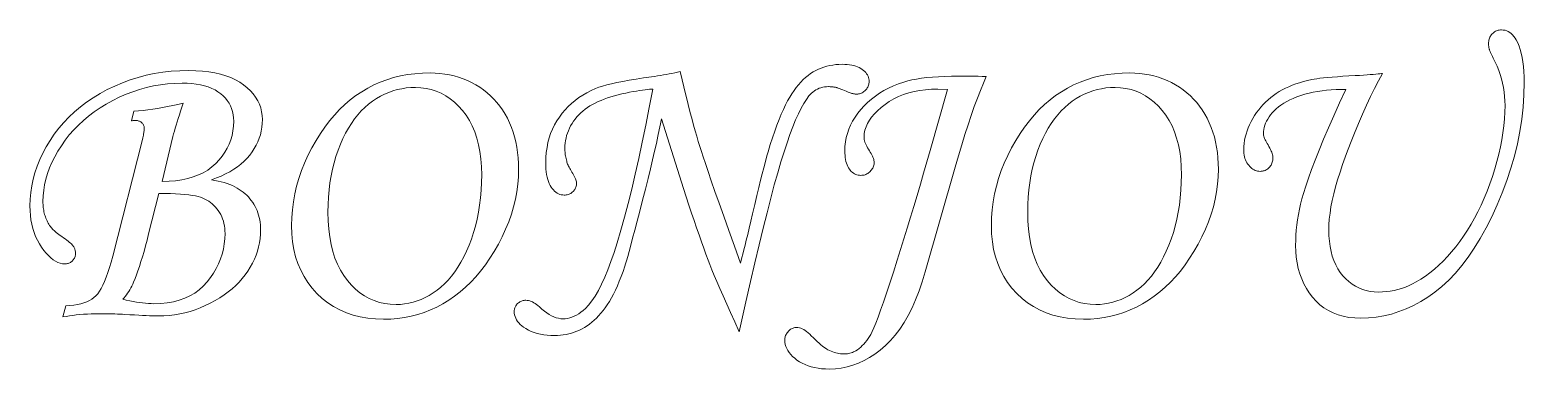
# Model space of a CAD drawing. Extents: x 10.9 to 108.1, y 7.1 to 18.6.
# Drawn here: x 10.92 to 60.75, y 7.31 to 18.61 of the extents above; entities that cross this region are included whole.
import ezdxf

# ---------------------------------------------------------------- set-up
doc = ezdxf.new("R2010")
doc.units = 0

msp = doc.modelspace()

# ---------------------------------------------------------------- linework, layer by layer
at = {"color": 7, "lineweight": 13}
for points in [[(56.032173, 17.164879), (55.896984, 16.919773), (55.762196, 16.661661), (55.627815, 16.390549), (55.493835, 16.106434), (55.360256, 15.809317), (55.227077, 15.499195), (55.094303, 15.176072), (54.961929, 14.839946), (54.82996, 14.490818), (54.698391, 14.128686), (54.610523, 13.871582), (54.531906, 13.623056), (54.462532, 13.38311), (54.402412, 13.151743), (54.35154, 12.928954), (54.309921, 12.714745), (54.277546, 12.509115), (54.254421, 12.312064), (54.240551, 12.123592), (54.235924, 11.943699), (54.24065, 11.752346), (54.254826, 11.569705), (54.27845, 11.395777), (54.311531, 11.230562), (54.354053, 11.074061), (54.406033, 10.926273), (54.467461, 10.787198), (54.538338, 10.656837), (54.618668, 10.535188), (54.708447, 10.422252), (54.805328, 10.319101), (54.906971, 10.22681), (55.013371, 10.145375), (55.124531, 10.074799), (55.240448, 10.01508), (55.361126, 9.96622), (55.486565, 9.928217), (55.616756, 9.901072), (55.751709, 9.884785), (55.891422, 9.879356), (56.024666, 9.882708), (56.1563, 9.892761), (56.286327, 9.909517), (56.414745, 9.932976), (56.541553, 9.963137), (56.666756, 10), (56.790348, 10.043566), (56.912334, 10.093834), (57.032711, 10.150804), (57.151474, 10.214477), (57.30714, 10.307573), (57.460457, 10.40992), (57.611427, 10.521515), (57.760052, 10.642359), (57.906334, 10.772452), (58.05027, 10.911796), (58.191856, 11.060389), (58.3311, 11.21823), (58.467995, 11.385322), (58.602547, 11.561662), (58.733479, 11.746213), (58.859516, 11.937935), (58.980663, 12.136829), (59.096916, 12.342896), (59.208279, 12.556132), (59.314743, 12.776541), (59.416321, 13.004122), (59.513, 13.238873), (59.604794, 13.480797), (59.691689, 13.729893), (59.771915, 13.98093), (59.843697, 14.228685), (59.907036, 14.473156), (59.961929, 14.714343), (60.008377, 14.952245), (60.046379, 15.186863), (60.075939, 15.418197), (60.09705, 15.646246), (60.109718, 15.871012), (60.113941, 16.092493), (60.110657, 16.244503), (60.100803, 16.394905), (60.084381, 16.543699), (60.061394, 16.690884), (60.031837, 16.83646), (59.995708, 16.980429), (59.953018, 17.122787), (59.903755, 17.263538), (59.847923, 17.402679), (59.785522, 17.540215), (59.752213, 17.607105), (59.721985, 17.668365), (59.694836, 17.723995), (59.670776, 17.773994), (59.649799, 17.818363), (59.631905, 17.857105), (59.617092, 17.890213), (59.605362, 17.917694), (59.596718, 17.939545), (59.591152, 17.955765), (59.58606, 17.974665), (59.581501, 17.993832), (59.57748, 18.013271), (59.573994, 18.032974), (59.571045, 18.052948), (59.568634, 18.073189), (59.566753, 18.0937), (59.565418, 18.114477), (59.56461, 18.135521), (59.564342, 18.156837), (59.565582, 18.196314), (59.569305, 18.234318), (59.575504, 18.270844), (59.584183, 18.305897), (59.595341, 18.339478), (59.608982, 18.371582), (59.625099, 18.40221), (59.6437, 18.431366), (59.66478, 18.459047), (59.688339, 18.485254), (59.713707, 18.509449), (59.740215, 18.531097), (59.767864, 18.550201), (59.79665, 18.566757), (59.826576, 18.580765), (59.857639, 18.592224), (59.889847, 18.601139), (59.923191, 18.607506), (59.957676, 18.611326), (59.993298, 18.6126), (60.054962, 18.609249), (60.113941, 18.599195), (60.170242, 18.582439), (60.223862, 18.558983), (60.274799, 18.52882), (60.323059, 18.491957), (60.368633, 18.448391), (60.411526, 18.398123), (60.45174, 18.341152), (60.489277, 18.277479), (60.53894, 18.181301), (60.583378, 18.075066), (60.622589, 17.958778), (60.656567, 17.832439), (60.685322, 17.696045), (60.708847, 17.549599), (60.727146, 17.393097), (60.740215, 17.226542), (60.748055, 17.049932), (60.750671, 16.86327), (60.741692, 16.453283), (60.714745, 16.043699), (60.669838, 15.634518), (60.606972, 15.225737), (60.526138, 14.817359), (60.427345, 14.409384), (60.310589, 14.001809), (60.175873, 13.594638), (60.02319, 13.187868), (59.852547, 12.781501), (59.670143, 12.38693), (59.482174, 12.015549), (59.288639, 11.667359), (59.089546, 11.342359), (58.884888, 11.040549), (58.674664, 10.76193), (58.458881, 10.506501), (58.237534, 10.274262), (58.010624, 10.065214), (57.778149, 9.879356), (57.541721, 9.713807), (57.302948, 9.565683), (57.061829, 9.434986), (56.818363, 9.321715), (56.572552, 9.225871), (56.324398, 9.147452), (56.073895, 9.086461), (55.821045, 9.042895), (55.565849, 9.016756), (55.308311, 9.008042), (55.102749, 9.015046), (54.906971, 9.036058), (54.720978, 9.071078), (54.544773, 9.120107), (54.378349, 9.183143), (54.221714, 9.260187), (54.074863, 9.351239), (53.937801, 9.4563), (53.810524, 9.575368), (53.693027, 9.708445), (53.58606, 9.851776), (53.490345, 10.001608), (53.405899, 10.157942), (53.33271, 10.320777), (53.270779, 10.490113), (53.220108, 10.665952), (53.180698, 10.84829), (53.152546, 11.037131), (53.135654, 11.232472), (53.130028, 11.434316), (53.132641, 11.603619), (53.140484, 11.773726), (53.153549, 11.944637), (53.171852, 12.116354), (53.195374, 12.288874), (53.224129, 12.462198), (53.25811, 12.636327), (53.297318, 12.81126), (53.341755, 12.986997), (53.391422, 13.163538), (53.467091, 13.406903), (53.557369, 13.673189), (53.662266, 13.962399), (53.781773, 14.27453), (53.915886, 14.609585), (54.06461, 14.96756), (54.227951, 15.348457), (54.405895, 15.752279), (54.598457, 16.17902), (54.80563, 16.628685), (54.639812, 16.63026), (54.477482, 16.626944), (54.31863, 16.618732), (54.163273, 16.605629), (54.011395, 16.587633), (53.863003, 16.564745), (53.718098, 16.536963), (53.576675, 16.50429), (53.43874, 16.466722), (53.304291, 16.424263), (53.175301, 16.378117), (53.053753, 16.329491), (52.939648, 16.278385), (52.832977, 16.224798), (52.733746, 16.168734), (52.641956, 16.110188), (52.55761, 16.049162), (52.480698, 15.985657), (52.411224, 15.919672), (52.349197, 15.851206), (52.2938, 15.781569), (52.244236, 15.712064), (52.2005, 15.642694), (52.162601, 15.573458), (52.130527, 15.504356), (52.10429, 15.435389), (52.083881, 15.366554), (52.069305, 15.297855), (52.060558, 15.22929), (52.05764, 15.160858), (52.059181, 15.131702), (52.063805, 15.100536), (52.071514, 15.067359), (52.082306, 15.032171), (52.09618, 14.994972), (52.113136, 14.955763), (52.133179, 14.914544), (52.156303, 14.871313), (52.182507, 14.826072), (52.211796, 14.77882), (52.242359, 14.725067), (52.269707, 14.673726), (52.293835, 14.624799), (52.314743, 14.578283), (52.332439, 14.534182), (52.346916, 14.492493), (52.358177, 14.453217), (52.366219, 14.416353), (52.371044, 14.381903), (52.372654, 14.349865), (52.371445, 14.311662), (52.367828, 14.274798), (52.361794, 14.239276), (52.353352, 14.205093), (52.342495, 14.172252), (52.329224, 14.140751), (52.313541, 14.11059), (52.295441, 14.081769), (52.274933, 14.054289), (52.25201, 14.02815), (52.22728, 14.003954), (52.20134, 13.982306), (52.174198, 13.963203), (52.145847, 13.946649), (52.116287, 13.93264), (52.085526, 13.921179), (52.053555, 13.912266), (52.020374, 13.905897), (51.985992, 13.902077), (51.950401, 13.900805), (51.906734, 13.902815), (51.864208, 13.908847), (51.822819, 13.9189), (51.782574, 13.932976), (51.743465, 13.951073), (51.705494, 13.97319), (51.668667, 13.999329), (51.632977, 14.02949), (51.598423, 14.063673), (51.565014, 14.101876), (51.533813, 14.143297), (51.505898, 14.187131), (51.481266, 14.233377), (51.459919, 14.282038), (51.441856, 14.333109), (51.427078, 14.386595), (51.415585, 14.442493), (51.407372, 14.500804), (51.402447, 14.561527), (51.400803, 14.624664), (51.40382, 14.727915), (51.412868, 14.831233), (51.427948, 14.934618), (51.449062, 15.038069), (51.476208, 15.141588), (51.509384, 15.245174), (51.548592, 15.348826), (51.593834, 15.452547), (51.645107, 15.556334), (51.702412, 15.660187), (51.764511, 15.762031), (51.830162, 15.859785), (51.899361, 15.953451), (51.972118, 16.04303), (52.048424, 16.128519), (52.128284, 16.209919), (52.211693, 16.287231), (52.29866, 16.360455), (52.389175, 16.429592), (52.483242, 16.494637), (52.581333, 16.555965), (52.683914, 16.613941), (52.790985, 16.668564), (52.902546, 16.719839), (53.0186, 16.767761), (53.139141, 16.812332), (53.264175, 16.853552), (53.3937, 16.89142), (53.527714, 16.925938), (53.666222, 16.957104), (53.743431, 16.971716), (53.835655, 16.986057), (53.942898, 17.000134), (54.065147, 17.013941), (54.202412, 17.027479), (54.354691, 17.040751), (54.521984, 17.053753), (54.704288, 17.066488), (54.901608, 17.078953), (55.113941, 17.091152), (55.258247, 17.099129), (55.390884, 17.10697), (55.511864, 17.114677), (55.621181, 17.122252), (55.718834, 17.129692), (55.804825, 17.136997), (55.879154, 17.144169), (55.941822, 17.151207), (55.992828, 17.15811)], [(32.607239, 17.225201), (32.794907, 16.441019), (32.847118, 16.229221), (32.899197, 16.022787), (32.951141, 15.821715), (33.002949, 15.626005), (33.054626, 15.435657), (33.106163, 15.250669), (33.157574, 15.071045), (33.208847, 14.896782), (33.259987, 14.727882), (33.310989, 14.564342), (33.369904, 14.382372), (33.444771, 14.158176), (33.535591, 13.891756), (33.642357, 13.58311), (33.765079, 13.232239), (33.903755, 12.839142), (34.05838, 12.40382), (34.228954, 11.926273), (34.415482, 11.406501), (34.617962, 10.844503), (34.640083, 10.927212), (34.666222, 11.027882), (34.696381, 11.146515), (34.730564, 11.28311), (34.768768, 11.437667), (34.810989, 11.610188), (34.857239, 11.80067), (34.907509, 12.009115), (34.961796, 12.235522), (35.020107, 12.479893), (35.095242, 12.797386), (35.165146, 13.090348), (35.229828, 13.35878), (35.289276, 13.60268), (35.343498, 13.82205), (35.392494, 14.01689), (35.436256, 14.187198), (35.4748, 14.332975), (35.50811, 14.454222), (35.536194, 14.550938), (35.610992, 14.792358), (35.685257, 15.020643), (35.75898, 15.23579), (35.832172, 15.437801), (35.904823, 15.626675), (35.976944, 15.802412), (36.048523, 15.965014), (36.119572, 16.114477), (36.190079, 16.250805), (36.260056, 16.373995), (36.330563, 16.487331), (36.402679, 16.594101), (36.47641, 16.694304), (36.551743, 16.787935), (36.628685, 16.875), (36.707237, 16.955496), (36.787399, 17.029423), (36.869167, 17.096783), (36.952545, 17.157574), (37.037533, 17.211796), (37.124466, 17.260187), (37.213669, 17.303486), (37.305161, 17.34169), (37.398926, 17.374798), (37.494972, 17.402815), (37.593296, 17.425737), (37.693901, 17.443565), (37.796783, 17.456299), (37.901947, 17.46394), (38.009384, 17.466488), (38.094475, 17.464813), (38.175468, 17.459785), (38.25238, 17.451408), (38.325203, 17.439678), (38.393936, 17.424599), (38.45858, 17.406166), (38.519135, 17.384384), (38.575603, 17.359249), (38.627983, 17.330765), (38.676273, 17.298927), (38.720207, 17.264744), (38.759518, 17.229221), (38.794201, 17.19236), (38.824265, 17.154156), (38.849701, 17.114611), (38.87051, 17.073727), (38.886696, 17.031502), (38.898258, 16.987934), (38.905193, 16.943029), (38.907509, 16.896782), (38.906265, 16.863672), (38.902546, 16.831367), (38.896347, 16.799866), (38.887669, 16.769169), (38.876511, 16.739277), (38.862869, 16.710188), (38.846748, 16.681904), (38.828152, 16.654423), (38.807072, 16.627747), (38.783512, 16.601875), (38.758278, 16.577681), (38.73217, 16.55603), (38.705193, 16.53693), (38.677345, 16.520374), (38.648628, 16.506367), (38.619034, 16.494905), (38.588573, 16.485992), (38.55724, 16.479624), (38.525032, 16.475803), (38.491959, 16.474531), (38.467422, 16.475201), (38.442093, 16.477211), (38.415955, 16.480562), (38.389008, 16.485254), (38.361259, 16.491287), (38.33271, 16.498659), (38.303352, 16.507372), (38.273193, 16.517426), (38.242226, 16.52882), (38.210457, 16.541553), (38.146111, 16.567225), (38.087132, 16.590616), (38.033512, 16.611729), (37.985252, 16.630562), (37.94236, 16.647118), (37.904823, 16.661394), (37.872654, 16.673391), (37.845844, 16.683109), (37.824394, 16.690548), (37.808311, 16.695709), (37.783981, 16.700804), (37.759247, 16.70536), (37.734116, 16.709383), (37.70858, 16.712868), (37.68264, 16.715816), (37.6563, 16.718231), (37.629559, 16.720108), (37.602417, 16.721447), (37.574867, 16.722252), (37.546917, 16.722519), (37.48217, 16.720308), (37.419304, 16.713673), (37.358311, 16.702614), (37.299194, 16.687132), (37.241959, 16.667225), (37.186596, 16.642895), (37.13311, 16.614141), (37.081501, 16.580965), (37.031769, 16.543365), (36.983913, 16.501339), (36.899967, 16.411863), (36.814346, 16.298927), (36.727043, 16.162533), (36.638069, 16.002682), (36.547417, 15.81937), (36.455093, 15.6126), (36.361092, 15.382372), (36.265415, 15.128686), (36.16806, 14.851542), (36.069035, 14.550938), (35.966454, 14.219906), (35.858444, 13.851474), (35.745003, 13.445643), (35.626137, 13.002413), (35.501842, 12.521782), (35.372116, 12.003753), (35.236961, 11.448324), (35.096382, 10.855495), (34.950371, 10.225267), (34.798927, 9.55764), (34.571045, 8.558981), (34.423187, 8.885656), (34.285255, 9.192761), (34.157238, 9.480294), (34.039143, 9.748257), (33.930965, 9.996649), (33.832706, 10.225469), (33.74437, 10.434718), (33.665951, 10.624396), (33.59745, 10.794504), (33.538872, 10.94504), (33.465485, 11.139008), (33.390079, 11.342896), (33.312668, 11.556702), (33.233246, 11.780429), (33.15181, 12.014074), (33.068367, 12.257641), (32.98291, 12.511126), (32.895443, 12.77453), (32.805962, 13.047855), (32.714478, 13.331099), (31.977211, 15.650133), (31.946817, 15.478251), (31.90925, 15.284316), (31.864511, 15.068331), (31.812599, 14.830295), (31.753519, 14.570208), (31.687265, 14.28807), (31.61384, 13.98388), (31.533243, 13.65764), (31.445477, 13.309349), (31.350536, 12.939008), (31.255999, 12.573827), (31.169437, 12.241018), (31.090851, 11.940582), (31.020241, 11.67252), (30.957607, 11.43683), (30.902948, 11.233512), (30.856266, 11.062567), (30.81756, 10.923994), (30.786829, 10.817795), (30.764074, 10.743967), (30.701977, 10.567225), (30.639009, 10.398928), (30.575167, 10.239075), (30.510456, 10.087667), (30.444872, 9.944705), (30.378418, 9.810187), (30.311092, 9.684114), (30.242895, 9.566487), (30.173828, 9.457305), (30.103888, 9.356568), (30.032841, 9.262668), (29.960457, 9.173994), (29.88673, 9.090549), (29.811661, 9.012332), (29.735254, 8.939342), (29.657507, 8.871581), (29.578419, 8.809048), (29.49799, 8.751742), (29.41622, 8.699665), (29.333111, 8.652815), (29.248491, 8.61079), (29.162199, 8.57319), (29.074228, 8.540013), (28.984585, 8.51126), (28.893265, 8.48693), (28.800268, 8.467024), (28.705597, 8.451541), (28.609249, 8.440482), (28.511227, 8.433846), (28.411528, 8.431635), (28.287802, 8.43445), (28.168633, 8.442895), (28.05402, 8.45697), (27.943968, 8.476675), (27.838472, 8.50201), (27.737534, 8.532975), (27.641153, 8.569571), (27.54933, 8.611795), (27.462065, 8.659651), (27.379356, 8.713137), (27.320778, 8.755831), (27.268364, 8.800804), (27.222118, 8.848056), (27.182037, 8.897587), (27.148123, 8.949396), (27.120377, 9.003485), (27.098793, 9.059853), (27.083378, 9.118499), (27.074129, 9.179423), (27.071045, 9.242627), (27.072184, 9.270475), (27.075603, 9.297721), (27.081301, 9.324363), (27.089275, 9.350402), (27.099531, 9.375837), (27.112064, 9.40067), (27.126877, 9.424899), (27.143967, 9.448525), (27.163338, 9.471548), (27.184986, 9.493967), (27.208244, 9.514979), (27.232441, 9.53378), (27.257574, 9.550368), (27.283646, 9.564745), (27.310658, 9.57691), (27.338606, 9.586863), (27.367493, 9.594604), (27.397318, 9.600134), (27.428083, 9.603452), (27.459785, 9.604557), (27.501675, 9.602345), (27.544237, 9.59571), (27.587467, 9.584651), (27.631369, 9.569168), (27.675938, 9.549262), (27.72118, 9.524933), (27.767092, 9.49618), (27.813673, 9.463002), (27.860926, 9.425402), (27.908848, 9.383378), (27.9939, 9.308244), (28.077478, 9.241018), (28.159584, 9.181702), (28.240213, 9.130295), (28.31937, 9.086796), (28.397051, 9.051206), (28.473257, 9.023525), (28.547991, 9.003753), (28.621246, 8.99189), (28.693029, 8.987935), (28.769302, 8.991354), (28.845308, 9.001608), (28.921045, 9.0187), (28.996515, 9.042627), (29.071716, 9.073391), (29.146648, 9.110991), (29.221313, 9.155429), (29.29571, 9.206702), (29.369839, 9.264812), (29.443699, 9.329759), (29.553217, 9.445777), (29.66193, 9.584718), (29.769838, 9.746581), (29.876945, 9.931367), (29.983244, 10.139074), (30.088739, 10.369705), (30.19343, 10.623257), (30.297319, 10.899732), (30.400402, 11.199128), (30.502682, 11.521447), (30.625536, 11.935791), (30.747454, 12.371849), (30.868431, 12.829624), (30.988472, 13.309114), (31.107574, 13.810322), (31.225737, 14.333244), (31.342962, 14.877882), (31.459249, 15.444236), (31.574596, 16.032305), (31.689009, 16.64209), (31.6378, 16.640751), (31.578016, 16.63673), (31.509651, 16.630026), (31.432707, 16.620644), (31.347185, 16.608578), (31.253082, 16.593834), (31.150402, 16.576406), (31.039143, 16.556299), (30.919304, 16.533512), (30.790884, 16.508041), (30.660355, 16.480127), (30.534182, 16.449999), (30.412365, 16.41766), (30.294907, 16.38311), (30.181803, 16.346348), (30.073055, 16.307373), (29.968666, 16.266186), (29.868631, 16.222788), (29.772955, 16.177177), (29.681635, 16.129356), (29.59457, 16.078953), (29.511662, 16.025602), (29.432909, 15.969303), (29.358311, 15.910053), (29.287868, 15.847855), (29.221582, 15.782707), (29.159451, 15.714611), (29.101475, 15.643566), (29.047653, 15.569571), (28.99799, 15.492627), (28.95278, 15.41384), (28.912333, 15.334316), (28.876642, 15.254055), (28.845711, 15.173056), (28.819538, 15.09132), (28.798122, 15.008846), (28.781467, 14.925636), (28.769571, 14.841688), (28.762432, 14.757004), (28.760054, 14.671581), (28.760658, 14.628619), (28.762466, 14.585522), (28.765484, 14.542292), (28.769705, 14.498928), (28.775133, 14.455429), (28.781769, 14.411796), (28.78961, 14.368029), (28.79866, 14.324129), (28.808914, 14.280093), (28.820375, 14.235925), (28.829357, 14.205764), (28.840214, 14.174263), (28.852947, 14.14142), (28.867561, 14.107239), (28.884048, 14.071715), (28.902412, 14.034852), (28.922655, 13.996649), (28.944773, 13.957104), (28.968765, 13.91622), (28.994638, 13.873995), (29.023928, 13.825603), (29.050135, 13.779624), (29.073257, 13.736059), (29.093298, 13.694906), (29.110254, 13.656166), (29.124128, 13.619839), (29.134918, 13.585924), (29.142628, 13.554423), (29.147253, 13.525335), (29.148794, 13.498659), (29.147621, 13.466957), (29.144102, 13.436193), (29.138237, 13.406366), (29.130026, 13.37748), (29.119471, 13.349531), (29.106567, 13.322519), (29.09132, 13.296448), (29.073727, 13.271314), (29.053787, 13.247118), (29.031502, 13.22386), (29.007473, 13.202211), (28.982306, 13.182841), (28.955997, 13.165751), (28.928553, 13.150938), (28.899967, 13.138405), (28.870241, 13.12815), (28.839376, 13.120174), (28.807373, 13.114477), (28.774229, 13.111058), (28.739946, 13.10992), (28.689745, 13.112567), (28.641018, 13.120509), (28.593767, 13.133746), (28.547991, 13.152279), (28.503687, 13.176105), (28.460859, 13.205228), (28.419504, 13.239645), (28.379625, 13.279356), (28.341219, 13.324363), (28.304289, 13.374664), (28.269907, 13.430395), (28.239141, 13.491688), (28.211998, 13.558545), (28.188471, 13.630964), (28.168566, 13.708947), (28.152279, 13.792494), (28.13961, 13.881601), (28.130564, 13.976273), (28.125134, 14.076508), (28.123323, 14.182305), (28.12785, 14.359249), (28.14142, 14.53083), (28.164042, 14.69705), (28.195711, 14.857908), (28.236427, 15.013405), (28.286194, 15.163538), (28.345007, 15.30831), (28.412868, 15.447721), (28.489779, 15.581769), (28.575737, 15.710455), (28.66927, 15.833378), (28.768902, 15.950133), (28.874632, 16.060724), (28.986462, 16.165146), (29.104389, 16.263405), (29.228416, 16.355495), (29.358545, 16.441422), (29.494772, 16.521179), (29.637098, 16.594772), (29.785522, 16.662197), (29.891018, 16.702278), (30.014477, 16.74209), (30.155899, 16.781635), (30.315281, 16.820911), (30.492628, 16.859919), (30.687937, 16.898659), (30.901207, 16.93713), (31.132439, 16.975336), (31.381634, 17.013271), (31.648794, 17.050938), (31.750067, 17.064745), (31.850134, 17.079357), (31.948996, 17.094772), (32.04665, 17.110992), (32.143097, 17.128016), (32.238335, 17.145844), (32.332375, 17.164476), (32.425201, 17.183914), (32.516823, 17.204155)], [(14.302949, 15.583109), (14.383378, 15.904825), (14.537399, 15.917158), (14.693834, 15.932707), (14.852681, 15.951474), (15.013941, 15.973458), (15.177614, 15.998659), (15.343699, 16.027077), (15.512198, 16.058712), (15.68311, 16.093565), (15.856434, 16.131634), (16.032171, 16.172922), (15.986528, 16.037533), (15.943432, 15.907506), (15.902882, 15.782841), (15.86488, 15.663539), (15.829424, 15.549598), (15.796515, 15.441018), (15.766153, 15.337801), (15.738338, 15.239946), (15.71307, 15.147453), (15.690349, 15.060322), (15.328419, 13.565683), (15.559819, 13.571615), (15.779491, 13.589411), (15.987432, 13.619068), (16.183647, 13.660589), (16.36813, 13.713974), (16.540886, 13.779222), (16.70191, 13.856333), (16.851206, 13.945309), (16.988773, 14.046146), (17.114611, 14.158847), (17.228586, 14.279725), (17.330563, 14.405093), (17.420544, 14.534952), (17.498526, 14.669303), (17.56451, 14.808144), (17.6185, 14.951474), (17.660488, 15.099297), (17.690483, 15.251608), (17.708479, 15.408411), (17.714478, 15.569704), (17.710154, 15.681434), (17.697186, 15.78874), (17.67557, 15.891622), (17.645309, 15.99008), (17.606401, 16.084114), (17.558847, 16.173725), (17.502647, 16.258913), (17.437801, 16.339678), (17.364309, 16.416019), (17.282171, 16.487934), (17.191454, 16.554155), (17.092224, 16.613403), (16.984484, 16.665684), (16.868231, 16.710991), (16.743465, 16.749329), (16.610188, 16.780697), (16.468397, 16.805094), (16.318096, 16.822521), (16.159283, 16.832975), (15.991957, 16.83646), (15.750469, 16.830696), (15.51126, 16.813404), (15.27433, 16.784584), (15.039679, 16.744236), (14.807306, 16.69236), (14.577211, 16.628954), (14.349397, 16.55402), (14.12386, 16.46756), (13.900603, 16.36957), (13.679625, 16.260054), (13.464644, 16.141253), (13.259383, 16.015415), (13.063841, 15.88254), (12.878016, 15.742627), (12.70191, 15.595676), (12.535522, 15.441689), (12.378854, 15.280663), (12.231903, 15.1126), (12.094671, 14.9375), (11.967158, 14.755362), (11.850636, 14.569672), (11.746381, 14.383913), (11.65439, 14.19809), (11.574665, 14.012197), (11.507205, 13.82624), (11.452011, 13.640214), (11.409081, 13.454122), (11.378418, 13.267962), (11.36002, 13.081736), (11.353888, 12.895442), (11.354591, 12.844872), (11.356703, 12.79504), (11.360221, 12.745945), (11.365148, 12.697587), (11.371481, 12.649966), (11.379223, 12.603083), (11.388371, 12.556936), (11.398928, 12.511528), (11.410892, 12.466856), (11.424263, 12.422922), (11.438974, 12.379725), (11.45496, 12.337265), (11.472219, 12.295543), (11.49075, 12.254558), (11.510556, 12.21431), (11.531635, 12.174799), (11.553988, 12.136025), (11.577614, 12.097989), (11.602513, 12.06069), (11.628686, 12.024128), (11.646716, 12.001877), (11.668633, 11.978016), (11.694437, 11.952547), (11.724129, 11.925468), (11.757708, 11.896782), (11.795175, 11.866488), (11.836528, 11.834584), (11.881769, 11.801072), (11.930898, 11.765951), (11.983914, 11.729222), (12.04323, 11.687433), (12.097856, 11.647855), (12.147788, 11.610489), (12.193029, 11.575335), (12.23358, 11.542393), (12.269437, 11.511662), (12.300603, 11.483143), (12.327078, 11.456836), (12.348861, 11.432741), (12.365952, 11.410858), (12.37996, 11.389711), (12.392493, 11.367828), (12.403552, 11.345207), (12.413136, 11.32185), (12.421247, 11.297754), (12.427882, 11.272923), (12.433043, 11.247353), (12.436729, 11.221045), (12.438941, 11.194001), (12.439678, 11.16622), (12.43864, 11.138438), (12.435523, 11.111394), (12.430328, 11.085087), (12.423057, 11.059517), (12.413707, 11.034685), (12.402279, 11.01059), (12.388773, 10.987231), (12.37319, 10.964611), (12.35553, 10.942728), (12.335791, 10.921581), (12.314577, 10.901843), (12.292493, 10.884182), (12.269537, 10.868599), (12.24571, 10.855093), (12.221012, 10.843666), (12.195442, 10.834316), (12.169002, 10.827044), (12.141689, 10.82185), (12.113505, 10.818733), (12.084451, 10.817694), (12.007942, 10.823257), (11.931233, 10.839946), (11.854323, 10.867761), (11.777212, 10.906702), (11.6999, 10.956769), (11.622386, 11.017962), (11.544672, 11.090281), (11.466756, 11.173726), (11.388639, 11.268297), (11.310322, 11.373995), (11.235825, 11.487868), (11.169168, 11.60697), (11.110355, 11.731299), (11.059383, 11.860858), (11.016253, 11.995644), (10.980965, 12.135656), (10.953519, 12.280898), (10.933914, 12.431367), (10.922152, 12.587064), (10.91823, 12.747989), (10.924967, 12.972486), (10.945174, 13.195576), (10.978854, 13.417258), (11.026006, 13.637533), (11.086629, 13.8564), (11.160724, 14.07386), (11.248291, 14.289913), (11.34933, 14.504558), (11.46384, 14.717794), (11.591824, 14.929625), (11.732138, 15.136561), (11.883646, 15.33512), (12.046347, 15.525301), (12.220242, 15.707104), (12.405329, 15.880529), (12.601608, 16.045576), (12.809082, 16.202244), (13.027748, 16.350536), (13.257607, 16.490448), (13.498659, 16.621983), (13.747788, 16.742962), (14.001877, 16.851206), (14.260925, 16.946716), (14.524933, 17.029491), (14.793901, 17.099531), (15.067828, 17.156836), (15.346716, 17.201406), (15.630563, 17.233242), (15.919371, 17.252346), (16.213137, 17.258713), (16.448626, 17.253954), (16.67252, 17.239677), (16.884819, 17.215885), (17.085524, 17.182573), (17.274632, 17.139744), (17.452145, 17.087399), (17.618063, 17.025536), (17.772387, 16.954155), (17.915115, 16.873257), (18.046246, 16.782841), (18.165314, 16.685589), (18.271851, 16.584183), (18.36585, 16.478619), (18.447319, 16.3689), (18.516254, 16.255026), (18.572655, 16.136997), (18.61652, 16.014812), (18.647854, 15.888472), (18.666656, 15.757975), (18.672922, 15.623323), (18.668699, 15.494471), (18.656033, 15.367962), (18.634918, 15.243799), (18.605362, 15.121984), (18.56736, 15.002513), (18.520912, 14.885388), (18.466019, 14.770609), (18.402681, 14.658176), (18.330898, 14.54809), (18.250671, 14.440348), (18.161863, 14.336226), (18.064342, 14.236997), (17.958111, 14.14266), (17.843164, 14.053217), (17.719503, 13.968666), (17.587132, 13.889008), (17.446045, 13.814242), (17.296246, 13.74437), (17.137733, 13.67939), (16.970509, 13.619303), (17.085991, 13.599229), (17.196514, 13.576541), (17.302078, 13.551239), (17.402681, 13.523324), (17.498325, 13.492794), (17.589008, 13.459651), (17.674732, 13.423893), (17.755497, 13.385523), (17.831301, 13.344538), (17.902145, 13.300938), (17.968933, 13.254859), (18.032574, 13.206434), (18.093063, 13.155663), (18.150402, 13.102547), (18.20459, 13.047084), (18.25563, 12.989276), (18.30352, 12.929122), (18.348257, 12.866622), (18.389847, 12.801776), (18.428284, 12.734584), (18.463305, 12.665215), (18.494637, 12.593834), (18.522285, 12.520442), (18.546246, 12.44504), (18.566521, 12.367627), (18.583111, 12.288203), (18.596012, 12.206769), (18.605228, 12.123324), (18.610756, 12.037868), (18.6126, 11.950401), (18.608345, 11.8064), (18.595577, 11.66394), (18.574295, 11.523023), (18.544504, 11.383646), (18.506199, 11.245811), (18.459383, 11.109517), (18.404055, 10.974765), (18.340214, 10.841555), (18.267862, 10.709886), (18.186996, 10.579759), (18.097855, 10.452614), (18.000669, 10.329892), (17.895443, 10.211595), (17.782171, 10.097721), (17.660858, 9.988271), (17.531502, 9.883244), (17.394102, 9.78264), (17.248659, 9.68646), (17.095175, 9.594705), (16.933647, 9.507372), (16.767393, 9.426508), (16.599731, 9.354156), (16.430664, 9.290315), (16.260187, 9.234986), (16.088305, 9.188169), (15.915013, 9.149866), (15.740314, 9.120073), (15.564209, 9.098793), (15.386696, 9.086025), (15.207775, 9.081769), (15.14953, 9.082305), (15.079356, 9.083914), (14.997252, 9.086595), (14.903217, 9.090348), (14.797253, 9.095174), (14.679357, 9.101072), (14.54953, 9.108043), (14.407775, 9.116085), (14.254088, 9.1252), (14.088472, 9.135388), (14.0063, 9.139209), (13.923325, 9.142627), (13.839544, 9.145643), (13.75496, 9.148257), (13.669571, 9.150469), (13.583378, 9.152279), (13.496381, 9.153686), (13.408579, 9.154692), (13.319973, 9.155294), (13.230563, 9.155496), (13.095375, 9.154424), (12.96327, 9.151206), (12.834249, 9.145844), (12.708311, 9.138337), (12.585456, 9.128686), (12.465684, 9.11689), (12.348995, 9.102949), (12.235389, 9.086863), (12.124866, 9.068632), (12.017426, 9.048257), (12.117962, 9.41689), (12.254658, 9.427513), (12.383244, 9.443297), (12.503719, 9.464242), (12.616086, 9.490348), (12.720342, 9.521615), (12.816488, 9.558043), (12.904524, 9.599631), (12.98445, 9.64638), (13.056267, 9.698291), (13.119973, 9.755362), (13.179256, 9.822218), (13.237802, 9.903485), (13.295609, 9.999162), (13.352681, 10.109249), (13.409015, 10.233747), (13.464611, 10.372654), (13.51947, 10.525971), (13.573592, 10.693699), (13.626977, 10.875837), (13.679625, 11.072386), (14.671581, 14.966488), (14.683043, 15.014879), (14.693297, 15.060858), (14.702346, 15.104424), (14.710188, 15.145576), (14.716824, 15.184317), (14.722252, 15.220643), (14.726475, 15.254557), (14.72949, 15.286058), (14.7313, 15.315147), (14.731903, 15.341823), (14.731066, 15.361696), (14.728552, 15.3811), (14.724363, 15.400033), (14.718498, 15.418499), (14.710958, 15.436495), (14.701742, 15.454021), (14.690851, 15.471079), (14.678284, 15.487667), (14.664042, 15.503786), (14.648123, 15.519437), (14.630932, 15.534081), (14.612869, 15.547184), (14.593934, 15.558746), (14.574129, 15.568766), (14.553452, 15.577245), (14.531904, 15.584183), (14.509483, 15.589578), (14.486193, 15.593431), (14.46203, 15.595743), (14.436997, 15.596514), (14.426005, 15.59638), (14.414477, 15.595978), (14.402412, 15.595308), (14.389812, 15.59437), (14.376676, 15.593163), (14.363003, 15.591688), (14.348793, 15.589947), (14.334048, 15.587935), (14.318767, 15.585657)], [(24.262733, 17.178284), (24.429993, 17.174362), (24.593967, 17.162601), (24.754658, 17.142996), (24.912064, 17.115549), (25.066185, 17.080261), (25.217022, 17.037132), (25.364578, 16.986158), (25.508846, 16.927345), (25.649834, 16.860691), (25.787533, 16.786194), (25.920544, 16.704424), (26.047453, 16.615952), (26.168264, 16.520777), (26.282976, 16.4189), (26.391588, 16.310322), (26.494101, 16.19504), (26.590517, 16.073055), (26.680832, 15.94437), (26.765047, 15.808981), (26.843164, 15.666889), (26.914478, 15.519068), (26.978283, 15.366488), (27.034584, 15.209148), (27.083378, 15.04705), (27.124664, 14.880194), (27.158445, 14.708579), (27.184719, 14.532205), (27.203485, 14.351072), (27.214745, 14.16518), (27.218498, 13.974531), (27.211729, 13.722721), (27.191422, 13.471313), (27.157576, 13.220308), (27.110188, 12.969705), (27.049263, 12.719503), (26.9748, 12.469705), (26.886795, 12.220308), (26.785254, 11.971313), (26.670174, 11.722721), (26.541555, 11.47453), (26.403151, 11.23264), (26.258713, 11.002949), (26.108244, 10.785456), (25.951742, 10.58016), (25.789209, 10.387064), (25.620644, 10.206165), (25.446045, 10.037466), (25.265415, 9.880965), (25.078754, 9.736662), (24.886059, 9.604557), (24.688204, 9.484853), (24.486057, 9.377748), (24.279625, 9.283244), (24.068901, 9.20134), (23.853888, 9.132037), (23.634584, 9.075335), (23.410992, 9.031233), (23.183109, 8.999732), (22.950939, 8.980831), (22.714478, 8.97453), (22.444939, 8.983109), (22.185925, 9.008847), (21.937431, 9.051743), (21.699463, 9.111796), (21.472017, 9.189008), (21.255093, 9.283378), (21.048693, 9.394906), (20.852814, 9.523592), (20.667459, 9.669436), (20.492626, 9.832439), (20.331535, 10.00945), (20.187399, 10.197319), (20.060221, 10.396045), (19.950001, 10.60563), (19.856735, 10.826072), (19.78043, 11.057372), (19.721079, 11.29953), (19.678688, 11.552547), (19.653252, 11.816421), (19.644772, 12.091152), (19.651543, 12.358344), (19.67185, 12.623726), (19.705696, 12.887299), (19.753082, 13.149061), (19.814007, 13.409014), (19.888472, 13.667158), (19.976475, 13.923491), (20.078016, 14.178016), (20.193096, 14.430731), (20.321716, 14.681635), (20.460188, 14.925368), (20.604826, 15.156569), (20.75563, 15.375235), (20.912601, 15.581367), (21.075737, 15.774966), (21.245041, 15.956032), (21.420509, 16.124565), (21.602146, 16.280563), (21.789948, 16.424026), (21.983913, 16.554958), (22.184048, 16.673389), (22.390348, 16.779356), (22.602814, 16.872854), (22.821447, 16.953888), (23.046246, 17.022453), (23.27721, 17.078552), (23.514343, 17.122185), (23.757641, 17.153351), (24.007105, 17.17205)], [(42.815014, 17.064342), (42.716557, 16.838673), (42.61689, 16.595978), (42.516018, 16.33626), (42.41394, 16.059517), (42.310658, 15.765751), (42.206165, 15.45496), (42.100471, 15.127145), (41.993565, 14.782305), (41.885456, 14.420443), (41.776138, 14.041554), (40.777481, 10.549598), (40.678555, 10.223458), (40.572117, 9.915281), (40.458176, 9.625067), (40.336731, 9.352815), (40.207775, 9.098525), (40.071312, 8.862198), (39.927345, 8.643833), (39.775871, 8.443431), (39.61689, 8.260992), (39.450401, 8.096515), (39.277279, 7.94752), (39.101074, 7.814209), (38.921783, 7.696581), (38.73941, 7.594638), (38.553955, 7.508378), (38.365417, 7.437801), (38.17379, 7.382908), (37.979088, 7.343699), (37.781303, 7.320174), (37.580429, 7.312332), (37.448994, 7.315348), (37.322788, 7.324396), (37.201809, 7.339477), (37.08606, 7.36059), (36.975536, 7.387734), (36.870239, 7.420911), (36.770172, 7.46012), (36.675335, 7.505362), (36.585724, 7.556635), (36.501343, 7.613941), (36.42366, 7.674866), (36.354156, 7.736997), (36.292828, 7.800335), (36.239677, 7.864879), (36.194706, 7.93063), (36.157909, 7.997587), (36.129288, 8.06575), (36.108849, 8.13512), (36.096581, 8.205697), (36.092491, 8.277479), (36.093697, 8.31059), (36.097321, 8.342896), (36.103352, 8.374396), (36.111794, 8.405093), (36.122654, 8.434986), (36.135925, 8.464075), (36.151611, 8.492359), (36.169704, 8.519838), (36.190216, 8.546515), (36.213135, 8.572386), (36.237602, 8.596581), (36.262733, 8.61823), (36.288536, 8.637332), (36.315014, 8.653887), (36.342155, 8.667895), (36.369972, 8.679357), (36.39846, 8.688271), (36.427612, 8.694637), (36.457439, 8.698458), (36.487938, 8.699732), (36.533848, 8.696983), (36.580429, 8.68874), (36.627682, 8.674999), (36.675606, 8.655764), (36.724197, 8.631032), (36.77346, 8.600804), (36.823391, 8.56508), (36.873993, 8.52386), (36.92527, 8.477144), (36.977211, 8.424932), (37.046715, 8.353888), (37.113136, 8.288203), (37.176476, 8.227881), (37.236729, 8.172922), (37.2939, 8.123324), (37.347992, 8.079088), (37.398994, 8.040215), (37.446915, 8.006702), (37.491756, 7.978552), (37.533512, 7.955764), (37.589275, 7.929021), (37.643967, 7.905094), (37.697586, 7.883981), (37.750134, 7.865684), (37.801609, 7.850201), (37.852013, 7.837533), (37.90134, 7.827681), (37.9496, 7.820643), (37.996784, 7.816421), (38.042896, 7.815013), (38.090485, 7.816085), (38.136726, 7.819303), (38.181637, 7.824665), (38.225204, 7.832171), (38.267426, 7.841823), (38.308311, 7.853619), (38.347855, 7.86756), (38.386063, 7.883646), (38.422924, 7.901876), (38.458443, 7.922252), (38.51535, 7.959082), (38.570778, 7.999866), (38.624733, 8.044604), (38.677212, 8.093297), (38.728218, 8.145945), (38.777748, 8.202546), (38.825806, 8.263103), (38.872383, 8.327614), (38.917496, 8.396079), (38.961128, 8.468498), (39.008579, 8.560221), (39.065147, 8.686595), (39.130829, 8.84762), (39.205627, 9.043297), (39.289543, 9.273625), (39.382572, 9.538606), (39.484718, 9.838237), (39.595978, 10.17252), (39.716354, 10.541454), (39.845844, 10.94504), (39.958107, 11.297586), (40.069702, 11.652815), (40.180634, 12.010723), (40.290886, 12.371313), (40.400467, 12.734584), (40.509384, 13.100535), (40.617626, 13.469168), (40.725204, 13.840483), (40.832104, 14.214477), (40.938339, 14.591152), (41.521446, 16.628685), (41.19973, 16.64209), (40.99028, 16.636963), (40.788204, 16.621582), (40.593498, 16.595943), (40.406166, 16.560053), (40.226204, 16.513906), (40.053619, 16.457506), (39.888405, 16.39085), (39.73056, 16.313942), (39.580093, 16.226776), (39.436996, 16.129356), (39.304558, 16.026239), (39.186058, 15.921984), (39.081501, 15.816587), (38.990883, 15.710053), (38.914207, 15.602379), (38.851475, 15.493566), (38.802681, 15.383612), (38.76783, 15.27252), (38.746918, 15.160288), (38.739944, 15.046917), (38.741688, 15.0061), (38.746918, 14.964075), (38.75563, 14.920844), (38.76783, 14.876408), (38.783512, 14.830764), (38.802681, 14.783915), (38.825336, 14.735858), (38.851475, 14.686595), (38.8811, 14.636126), (38.914207, 14.58445), (38.944771, 14.537198), (38.972118, 14.491957), (38.996246, 14.448727), (39.017159, 14.407507), (39.034851, 14.368298), (39.049332, 14.331099), (39.060589, 14.295912), (39.068634, 14.262734), (39.073456, 14.231567), (39.075066, 14.202413), (39.073761, 14.167995), (39.069839, 14.13445), (39.063305, 14.101776), (39.054153, 14.069973), (39.042393, 14.039042), (39.028015, 14.008981), (39.011024, 13.979792), (38.991421, 13.951474), (38.9692, 13.924028), (38.94437, 13.897453), (38.917725, 13.87262), (38.890079, 13.850402), (38.861427, 13.830797), (38.831772, 13.813807), (38.801105, 13.79943), (38.769436, 13.787667), (38.736763, 13.778519), (38.703083, 13.771984), (38.6684, 13.768063), (38.632706, 13.766756), (38.586628, 13.768833), (38.542225, 13.775066), (38.499496, 13.785456), (38.458443, 13.799999), (38.419067, 13.818699), (38.381367, 13.841555), (38.345345, 13.868565), (38.310989, 13.899732), (38.27832, 13.935053), (38.247318, 13.974531), (38.218666, 14.018029), (38.193031, 14.065415), (38.17041, 14.116688), (38.150803, 14.17185), (38.134216, 14.230898), (38.120644, 14.293834), (38.110085, 14.360657), (38.102547, 14.431367), (38.098022, 14.505964), (38.096512, 14.58445), (38.101845, 14.733345), (38.117828, 14.879759), (38.14447, 15.023693), (38.18177, 15.165148), (38.229725, 15.304121), (38.288338, 15.440617), (38.357605, 15.574631), (38.437531, 15.706165), (38.528114, 15.83522), (38.629356, 15.961796), (38.739647, 16.083748), (38.857372, 16.198927), (38.982536, 16.307339), (39.115147, 16.408981), (39.255196, 16.503853), (39.402679, 16.591957), (39.55761, 16.67329), (39.719971, 16.747856), (39.889778, 16.815651), (40.067024, 16.876675), (40.193901, 16.913605), (40.333244, 16.946648), (40.485054, 16.975803), (40.64933, 17.001072), (40.826073, 17.022453), (41.015282, 17.039946), (41.216957, 17.053553), (41.431099, 17.063271), (41.657707, 17.069101), (41.896782, 17.071045), (41.937332, 17.070978), (41.989273, 17.070778), (42.052612, 17.070442), (42.127346, 17.069973), (42.21347, 17.06937), (42.310989, 17.068632), (42.419907, 17.06776), (42.540215, 17.066755), (42.671917, 17.065617)], [(47.600536, 17.178284), (47.767796, 17.174362), (47.93177, 17.162601), (48.092461, 17.142996), (48.249866, 17.115549), (48.403988, 17.080261), (48.554825, 17.037132), (48.702381, 16.986158), (48.846649, 16.927345), (48.987633, 16.860691), (49.125336, 16.786194), (49.258343, 16.704424), (49.385258, 16.615952), (49.506065, 16.520777), (49.620777, 16.4189), (49.729389, 16.310322), (49.831902, 16.19504), (49.928318, 16.073055), (50.018635, 15.94437), (50.102848, 15.808981), (50.180965, 15.666889), (50.252281, 15.519068), (50.316086, 15.366488), (50.372387, 15.209148), (50.421177, 15.04705), (50.462467, 14.880194), (50.496246, 14.708579), (50.522518, 14.532205), (50.541286, 14.351072), (50.552547, 14.16518), (50.556301, 13.974531), (50.549534, 13.722721), (50.529221, 13.471313), (50.495377, 13.220308), (50.447987, 12.969705), (50.387066, 12.719503), (50.312603, 12.469705), (50.224598, 12.220308), (50.123055, 11.971313), (50.007977, 11.722721), (49.879356, 11.47453), (49.740952, 11.23264), (49.596512, 11.002949), (49.446045, 10.785456), (49.289543, 10.58016), (49.12701, 10.387064), (48.958447, 10.206165), (48.783844, 10.037466), (48.603218, 9.880965), (48.416553, 9.736662), (48.223862, 9.604557), (48.026005, 9.484853), (47.82386, 9.377748), (47.617428, 9.283244), (47.406704, 9.20134), (47.191689, 9.132037), (46.972389, 9.075335), (46.748795, 9.031233), (46.520912, 8.999732), (46.288738, 8.980831), (46.05228, 8.97453), (45.782742, 8.983109), (45.523727, 9.008847), (45.275234, 9.051743), (45.037266, 9.111796), (44.809818, 9.189008), (44.592896, 9.283378), (44.386494, 9.394906), (44.190617, 9.523592), (44.00526, 9.669436), (43.830429, 9.832439), (43.669334, 10.00945), (43.5252, 10.197319), (43.398022, 10.396045), (43.287804, 10.60563), (43.194538, 10.826072), (43.118233, 11.057372), (43.05888, 11.29953), (43.016487, 11.552547), (42.991055, 11.816421), (42.982574, 12.091152), (42.989342, 12.358344), (43.009651, 12.623726), (43.043499, 12.887299), (43.090885, 13.149061), (43.15181, 13.409014), (43.226273, 13.667158), (43.314278, 13.923491), (43.415817, 14.178016), (43.530899, 14.430731), (43.659519, 14.681635), (43.797989, 14.925368), (43.942627, 15.156569), (44.093433, 15.375235), (44.250404, 15.581367), (44.41354, 15.774966), (44.58284, 15.956032), (44.758312, 16.124565), (44.939945, 16.280563), (45.127747, 16.424026), (45.321716, 16.554958), (45.521851, 16.673389), (45.728149, 16.779356), (45.940617, 16.872854), (46.159248, 16.953888), (46.384048, 17.022453), (46.615013, 17.078552), (46.852142, 17.122185), (47.095444, 17.153351), (47.344906, 17.17205)], [(23.773458, 16.695709), (23.619202, 16.69112), (23.467426, 16.677345), (23.31813, 16.654388), (23.171314, 16.622252), (23.026978, 16.580931), (22.88512, 16.530428), (22.745743, 16.470743), (22.608847, 16.401876), (22.47443, 16.323826), (22.342493, 16.236595), (22.214176, 16.13961), (22.090616, 16.032305), (21.971817, 15.914679), (21.857775, 15.786729), (21.748493, 15.648458), (21.643967, 15.499866), (21.544203, 15.340952), (21.449196, 15.171715), (21.358948, 14.992158), (21.273458, 14.802279), (21.194504, 14.604122), (21.123859, 14.399731), (21.061527, 14.189108), (21.007507, 13.972252), (20.961796, 13.749162), (20.924397, 13.519838), (20.895308, 13.284283), (20.874531, 13.042493), (20.862064, 12.79447), (20.85791, 12.540215), (20.86441, 12.252044), (20.883915, 11.977345), (20.91642, 11.716119), (20.961929, 11.468365), (21.020443, 11.234081), (21.091957, 11.01327), (21.176476, 10.805931), (21.273994, 10.612064), (21.384518, 10.431668), (21.508043, 10.264745), (21.641287, 10.112567), (21.780964, 9.976407), (21.927078, 9.856266), (22.079624, 9.752145), (22.238605, 9.664042), (22.404022, 9.591957), (22.575871, 9.535891), (22.754154, 9.495844), (22.938873, 9.471816), (23.130028, 9.463806), (23.274029, 9.468565), (23.416489, 9.482841), (23.557407, 9.506635), (23.696783, 9.539946), (23.834618, 9.582774), (23.970911, 9.63512), (24.105663, 9.696983), (24.238873, 9.768364), (24.370543, 9.849262), (24.500671, 9.939678), (24.627747, 10.040315), (24.750267, 10.151876), (24.868229, 10.274363), (24.981636, 10.407774), (25.090483, 10.552111), (25.194773, 10.707373), (25.294502, 10.873559), (25.389679, 11.05067), (25.480297, 11.238707), (25.566353, 11.437667), (25.645945, 11.64514), (25.717159, 11.858713), (25.779993, 12.078384), (25.83445, 12.304155), (25.880529, 12.536025), (25.91823, 12.773994), (25.947554, 13.018063), (25.968498, 13.26823), (25.981066, 13.524497), (25.985254, 13.786863), (25.978853, 14.055596), (25.959652, 14.312199), (25.927647, 14.556668), (25.882841, 14.789007), (25.825233, 15.009215), (25.754826, 15.217293), (25.671616, 15.413237), (25.575603, 15.597051), (25.466789, 15.768733), (25.345173, 15.928284), (25.214241, 16.074095), (25.07748, 16.204557), (24.934885, 16.319672), (24.786461, 16.419437), (24.632206, 16.503853), (24.472118, 16.572922), (24.306198, 16.62664), (24.134449, 16.665012), (23.956871, 16.688036)], [(47.111259, 16.695709), (46.957005, 16.69112), (46.805225, 16.677345), (46.65593, 16.654388), (46.509117, 16.622252), (46.36478, 16.580931), (46.222923, 16.530428), (46.083546, 16.470743), (45.946651, 16.401876), (45.812233, 16.323826), (45.680294, 16.236595), (45.551975, 16.13961), (45.428417, 16.032305), (45.309616, 15.914679), (45.195576, 15.786729), (45.086292, 15.648458), (44.98177, 15.499866), (44.882004, 15.340952), (44.786999, 15.171715), (44.696747, 14.992158), (44.611259, 14.802279), (44.532307, 14.604122), (44.461662, 14.399731), (44.39933, 14.189108), (44.345306, 13.972252), (44.299599, 13.749162), (44.262199, 13.519838), (44.233109, 13.284283), (44.212334, 13.042493), (44.199867, 12.79447), (44.195709, 12.540215), (44.202213, 12.252044), (44.221714, 11.977345), (44.254223, 11.716119), (44.299732, 11.468365), (44.358242, 11.234081), (44.42976, 11.01327), (44.514275, 10.805931), (44.611797, 10.612064), (44.722317, 10.431668), (44.845844, 10.264745), (44.979088, 10.112567), (45.118763, 9.976407), (45.264881, 9.856266), (45.417427, 9.752145), (45.576408, 9.664042), (45.741825, 9.591957), (45.913673, 9.535891), (46.091957, 9.495844), (46.276676, 9.471816), (46.467827, 9.463806), (46.611828, 9.468565), (46.754292, 9.482841), (46.89521, 9.506635), (47.034584, 9.539946), (47.172421, 9.582774), (47.308712, 9.63512), (47.443466, 9.696983), (47.576675, 9.768364), (47.708344, 9.849262), (47.83847, 9.939678), (47.965549, 10.040315), (48.08807, 10.151876), (48.206032, 10.274363), (48.319435, 10.407774), (48.428284, 10.552111), (48.532574, 10.707373), (48.632305, 10.873559), (48.727482, 11.05067), (48.818096, 11.238707), (48.904156, 11.437667), (48.983746, 11.64514), (49.054958, 11.858713), (49.117794, 12.078384), (49.172253, 12.304155), (49.21833, 12.536025), (49.256031, 12.773994), (49.285355, 13.018063), (49.306301, 13.26823), (49.318867, 13.524497), (49.323055, 13.786863), (49.316654, 14.055596), (49.297455, 14.312199), (49.26545, 14.556668), (49.220642, 14.789007), (49.163036, 15.009215), (49.092628, 15.217293), (49.009418, 15.413237), (48.913403, 15.597051), (48.804592, 15.768733), (48.682976, 15.928284), (48.552044, 16.074095), (48.415283, 16.204557), (48.27269, 16.319672), (48.124264, 16.419437), (47.970005, 16.503853), (47.809921, 16.572922), (47.644001, 16.62664), (47.472252, 16.665012), (47.294674, 16.688036)], [(15.22118, 13.163538), (14.879356, 11.816354), (14.827278, 11.612064), (14.775602, 11.417426), (14.72433, 11.232439), (14.673458, 11.057104), (14.62299, 10.89142), (14.572922, 10.735388), (14.523257, 10.589007), (14.473995, 10.452278), (14.425134, 10.325201), (14.376676, 10.207774), (14.347721, 10.141756), (14.317158, 10.077747), (14.284986, 10.01575), (14.251206, 9.955764), (14.215817, 9.897788), (14.17882, 9.841823), (14.140215, 9.787868), (14.1, 9.735925), (14.058177, 9.685991), (14.014746, 9.638069), (14.133713, 9.610053), (14.24933, 9.584987), (14.361595, 9.562868), (14.47051, 9.543699), (14.576073, 9.527479), (14.678284, 9.514209), (14.777145, 9.503887), (14.872654, 9.496514), (14.964812, 9.492091), (15.053619, 9.490616), (15.282473, 9.497855), (15.499866, 9.51957), (15.705797, 9.555764), (15.900269, 9.606434), (16.083279, 9.671581), (16.254826, 9.751206), (16.414913, 9.845308), (16.56354, 9.953887), (16.700703, 10.076943), (16.826408, 10.214477), (16.940382, 10.360925), (17.042358, 10.510723), (17.132339, 10.663874), (17.210321, 10.820375), (17.276306, 10.980227), (17.330296, 11.143432), (17.372286, 11.309986), (17.402279, 11.479893), (17.420275, 11.65315), (17.426273, 11.829759), (17.424028, 11.91699), (17.417294, 12.001742), (17.406065, 12.084015), (17.390348, 12.163807), (17.37014, 12.241119), (17.345444, 12.315951), (17.316254, 12.388304), (17.282574, 12.458177), (17.244404, 12.52557), (17.201742, 12.590483), (17.15543, 12.652245), (17.1063, 12.710187), (17.054356, 12.764309), (16.999598, 12.814611), (16.942024, 12.861092), (16.881636, 12.903753), (16.818432, 12.942594), (16.752413, 12.977613), (16.683578, 13.008813), (16.611931, 13.036193), (16.532272, 13.060389), (16.439409, 13.082037), (16.333344, 13.101139), (16.214075, 13.117694), (16.081602, 13.131702), (15.935925, 13.143164), (15.777044, 13.152077), (15.604959, 13.158444), (15.419672, 13.162265)]]:
    msp.add_lwpolyline(points, close=True, dxfattribs=at)

doc.saveas('drawing.dxf')
